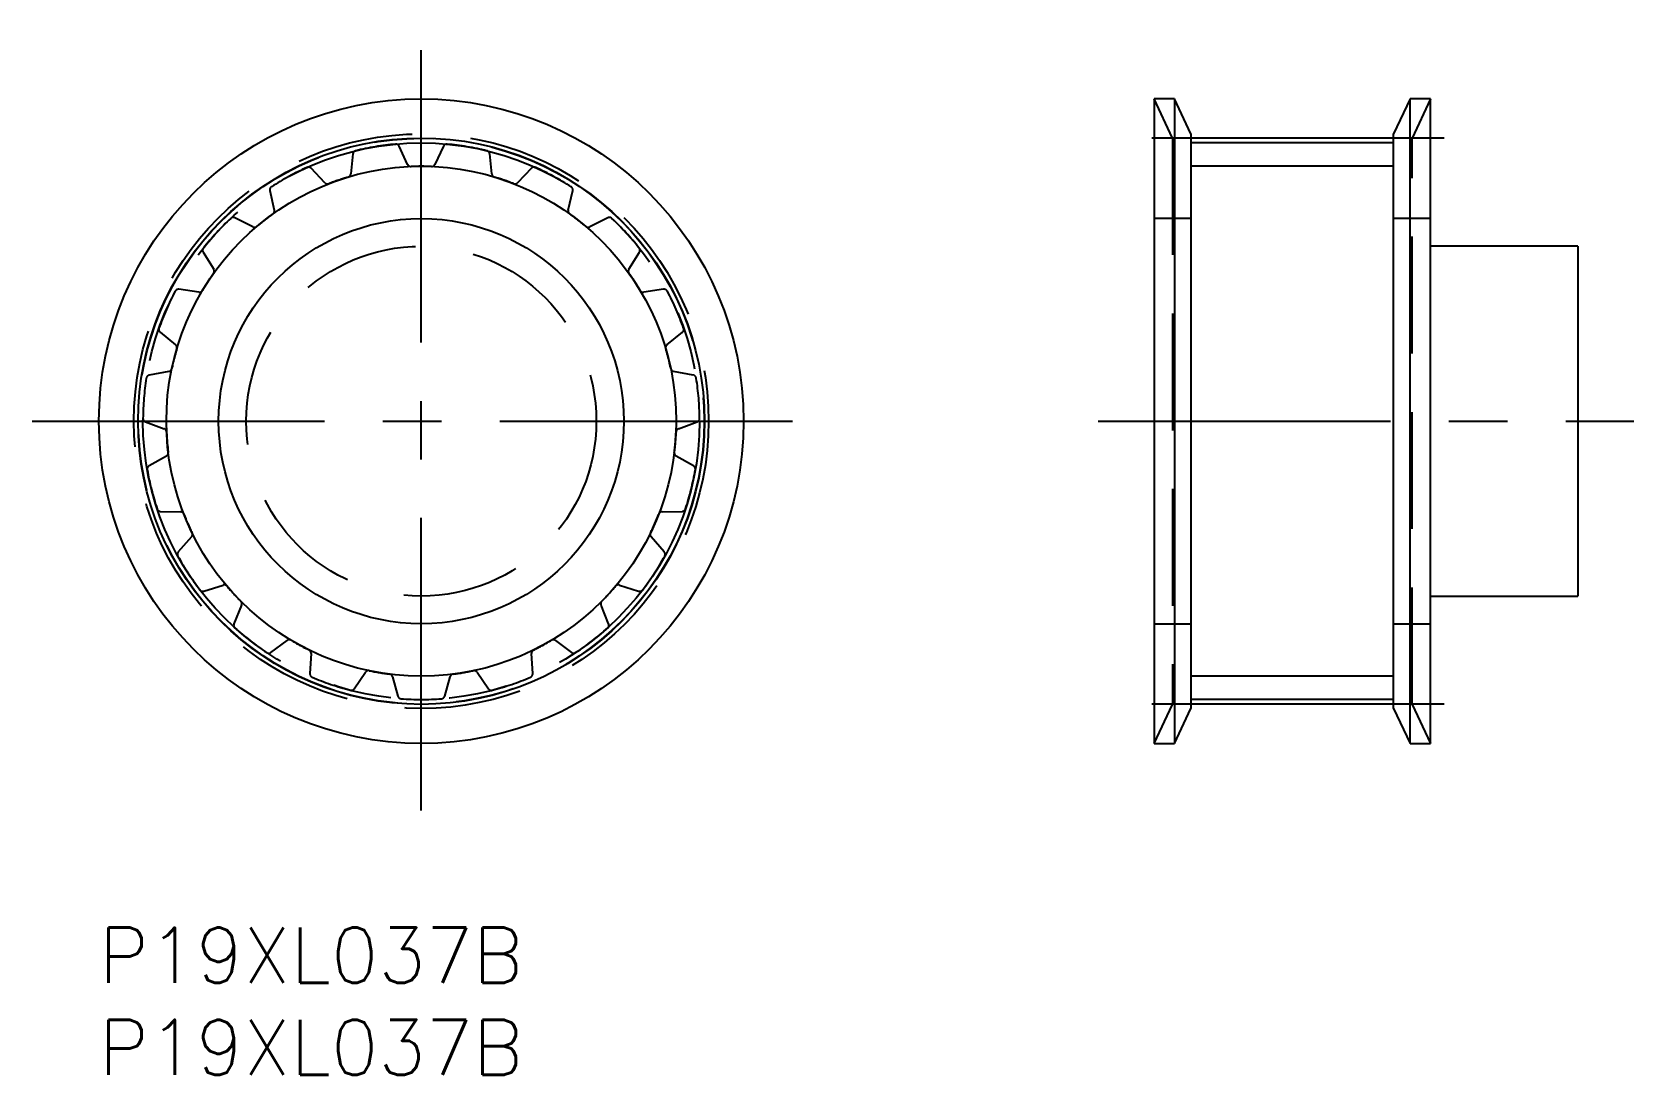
# Model space of a CAD drawing. Extents: x -3.6 to 83.3, y -8 to 48.6.
import ezdxf

# ---------------------------------------------------------------- set-up
doc = ezdxf.new("R2010")
doc.units = 0
doc.header["$LTSCALE"] = 0.5
for name, pattern in [('CENTER', [50.8, 31.75, -6.35, 6.35, -6.35]), ('DASHED', [19.05, 12.7, -6.35]), ('PHANTOM', [63.5, 31.75, -6.35, 6.35, -6.35, 6.35, -6.35])]:
    doc.linetypes.add(name, pattern=pattern)
for name, color, linetype in [('MSM_CENTER', 1, 'CENTER'), ('MSM_CONTINUOUS', 7, 'CONTINUOUS'), ('MSM_DASHED', 4, 'DASHED'), ('MSM_IMAGINARY', 6, 'PHANTOM'), ('MSM_NARROW', 5, 'CONTINUOUS'), ('MSM_PART_NUMBER', 7, 'CONTINUOUS')]:
    doc.layers.add(name, color=color, linetype=linetype)
doc.styles.get("Standard").update_dxf_attribs({"font": 'txt.shx', "height": 3, "bigfont": 'bigfont.shx'})

msp = doc.modelspace()

# ---------------------------------------------------------------- linework, layer by layer
at = {"layer": 'MSM_CENTER'}
for p, q in [((17.5, 6.369), (17.5, 48.631)), ((73.034, 42.86), (56.534, 42.86)), ((-3.631, 27.5), (38.631, 27.5)), ((54.237, 27.5), (83.332, 27.5)), ((73.034, 12.14), (56.534, 12.14))]:
    msp.add_line(p, q, dxfattribs=at)
msp.add_circle((17.5, 27.5), 15.36, dxfattribs=at)
at = {"layer": 'MSM_CONTINUOUS'}
for p, q in [((58.389, 45), (57.284, 45)), ((57.284, 45), (57.284, 10)), ((59.284, 43.1), (58.389, 45)), ((58.389, 45), (58.389, 10)), ((71.179, 45), (70.284, 43.1)), ((72.284, 45), (71.179, 45)), ((71.179, 10), (71.179, 45)), ((72.284, 10), (72.284, 45)), ((59.284, 43.1), (59.284, 11.9)), ((70.284, 11.9), (70.284, 43.1)), ((70.284, 42.61), (59.284, 42.61)), ((80.284, 37), (72.284, 37)), ((80.284, 37), (80.284, 18)), ((72.284, 18), (80.284, 18)), ((70.284, 12.39), (59.284, 12.39)), ((58.389, 10), (59.284, 11.9)), ((70.284, 11.9), (71.179, 10)), ((57.284, 10), (58.389, 10)), ((71.179, 10), (72.284, 10))]:
    msp.add_line(p, q, dxfattribs=at)
for radius in [17.5, 15.376, 11]:
    msp.add_circle((17.5, 27.5), radius, dxfattribs=at)
at = {"layer": 'MSM_DASHED'}
for p, q in [((58.284, 42.876), (57.284, 45)), ((72.284, 45), (71.284, 42.876)), ((58.284, 42.876), (58.284, 12.124)), ((71.284, 12.124), (71.284, 42.876)), ((13.788, 42.011), (13.674, 40.93)), ((16.758, 41.444), (16.299, 42.43)), ((18.701, 42.43), (18.242, 41.444)), ((21.326, 40.93), (21.212, 42.011)), ((12.271, 40.448), (11.516, 41.231)), ((23.484, 41.231), (22.729, 40.448)), ((9.278, 40.02), (9.52, 38.959)), ((25.48, 38.959), (25.722, 40.02)), ((8.35, 38.049), (7.382, 38.544)), ((27.618, 38.544), (26.65, 38.049)), ((59.284, 38.5), (57.284, 38.5)), ((72.284, 38.5), (70.284, 38.5)), ((5.658, 36.672), (6.232, 35.748)), ((28.768, 35.748), (29.342, 36.672)), ((5.421, 34.506), (4.344, 34.66)), ((30.656, 34.66), (29.579, 34.506)), ((3.321, 32.33), (4.164, 31.642)), ((30.836, 31.642), (31.679, 32.33)), ((3.8, 30.204), (2.732, 30.001)), ((32.268, 30.001), (31.2, 30.204)), ((2.522, 27.464), (3.542, 27.087)), ((31.458, 27.087), (32.478, 27.464)), ((3.665, 25.609), (2.72, 25.07)), ((32.28, 25.07), (31.335, 25.609)), ((3.345, 22.603), (4.432, 22.578)), ((30.568, 22.578), (31.655, 22.603)), ((5.028, 21.22), (4.31, 20.402)), ((30.69, 20.402), (29.972, 21.22)), ((5.702, 18.272), (6.739, 18.601)), ((28.261, 18.601), (29.298, 18.272)), ((7.743, 17.51), (7.329, 16.504)), ((27.671, 16.504), (27.257, 17.51)), ((57.284, 16.5), (59.284, 16.5)), ((70.284, 16.5), (72.284, 16.5)), ((9.337, 14.941), (10.211, 15.589)), ((11.515, 14.883), (11.45, 13.797)), ((23.55, 13.797), (23.485, 14.883)), ((24.789, 15.589), (25.663, 14.941)), ((13.858, 12.971), (14.473, 13.868)), ((15.936, 13.624), (16.227, 12.576)), ((18.773, 12.576), (19.064, 13.624)), ((20.527, 13.868), (21.142, 12.971)), ((57.284, 10), (58.284, 12.124)), ((71.284, 12.124), (72.284, 10))]:
    msp.add_line(p, q, dxfattribs=at)
for radius in [15.6, 9.5]:
    msp.add_circle((17.5, 27.5), radius, dxfattribs=at)
for centre, radius, start, end in [((13.987, 41.99), 0.2, 103.62679, 173.94737), ((17.5, 27.5), 15.11, 95.32058, 103.62679), ((16.117, 42.346), 0.2, 25, 95.32058), ((18.883, 42.346), 0.2, 84.67942, 155), ((17.5, 27.5), 15.11, 76.37321, 84.67942), ((21.013, 41.99), 0.2, 6.05263, 76.37321), ((17.5, 27.5), 15.11, 114.26795, 122.57415), ((11.372, 41.092), 0.2, 43.94737, 114.26795), ((13.475, 40.951), 0.2, 286.66025, 353.94737), ((16.94, 41.529), 0.2, 205, 272.28707), ((17.5, 27.5), 13.84, 87.71295, 92.28705), ((18.06, 41.529), 0.2, 267.71295, 335), ((21.525, 40.951), 0.2, 186.05263, 253.3397), ((23.628, 41.092), 0.2, 65.73205, 136.05263), ((17.5, 27.5), 15.11, 57.42585, 65.73205), ((9.473, 40.065), 0.2, 122.57415, 192.89474), ((12.415, 40.587), 0.2, 223.94737, 291.23445), ((17.5, 27.5), 13.84, 106.66032, 111.23442), ((17.5, 27.5), 13.84, 68.76558, 73.33968), ((22.585, 40.587), 0.2, 248.76558, 316.05263), ((25.527, 40.065), 0.2, 347.10526, 57.42585), ((17.5, 27.5), 15.11, 133.21532, 141.52152), ((7.29, 38.366), 0.2, 62.89474, 133.21532), ((17.5, 27.5), 13.84, 125.60768, 130.18179), ((9.325, 38.915), 0.2, 305.60768, 12.89474), ((25.675, 38.915), 0.2, 167.10526, 234.3923), ((17.5, 27.5), 13.84, 49.81821, 54.39232), ((27.71, 38.366), 0.2, 46.78468, 117.10526), ((17.5, 27.5), 15.11, 38.47848, 46.78468), ((8.441, 38.227), 0.2, 242.89474, 310.18182), ((26.559, 38.227), 0.2, 229.81821, 297.10526), ((5.828, 36.777), 0.2, 141.52152, 211.84211), ((29.172, 36.777), 0.2, 328.15789, 38.47848), ((6.062, 35.642), 0.2, 324.55512, 31.84211), ((28.938, 35.642), 0.2, 148.15789, 215.44493), ((17.5, 27.5), 13.84, 144.55505, 149.12916), ((17.5, 27.5), 13.84, 30.87084, 35.44495), ((17.5, 27.5), 15.11, 152.16269, 160.46889), ((4.315, 34.462), 0.2, 81.84211, 152.16269), ((5.449, 34.704), 0.2, 261.84211, 329.12918), ((29.551, 34.704), 0.2, 210.87084, 278.15789), ((30.685, 34.462), 0.2, 27.83731, 98.15789), ((17.5, 27.5), 15.11, 19.53111, 27.83731), ((3.448, 32.485), 0.2, 160.46889, 230.78947), ((31.552, 32.485), 0.2, 309.21053, 19.53111), ((17.5, 27.5), 13.84, 163.50242, 168.07653), ((4.038, 31.487), 0.2, 343.50249, 50.78947), ((30.962, 31.487), 0.2, 129.21053, 196.49756), ((17.5, 27.5), 13.84, 11.92347, 16.49758), ((17.5, 27.5), 15.11, 171.11006, 179.41626), ((2.769, 29.804), 0.2, 100.78947, 171.11006), ((3.763, 30.401), 0.2, 280.78947, 348.07655), ((31.237, 30.401), 0.2, 191.92347, 259.21053), ((32.231, 29.804), 0.2, 8.88994, 79.21053), ((17.5, 27.5), 15.11, 0.58374, 8.88994), ((2.591, 27.652), 0.2, 179.41626, 249.73684), ((3.473, 26.9), 0.2, 2.44972, 69.73684), ((31.527, 26.9), 0.2, 110.26316, 177.55019), ((32.409, 27.652), 0.2, 290.26316, 0.58374), ((17.5, 27.5), 13.84, 182.44979, 187.0239), ((17.5, 27.5), 13.84, 352.9761, 357.55021), ((3.565, 25.783), 0.2, 299.73684, 7.02392), ((31.435, 25.783), 0.2, 172.9761, 240.26316), ((2.819, 24.896), 0.2, 119.73684, 190.05742), ((17.5, 27.5), 15.11, 190.05742, 198.36363), ((17.5, 27.5), 15.11, 341.63637, 349.94258), ((32.181, 24.896), 0.2, 349.94258, 60.26316), ((3.349, 22.803), 0.2, 198.36363, 268.68421), ((31.651, 22.803), 0.2, 271.31579, 341.63637), ((4.428, 22.378), 0.2, 21.39723, 88.68421), ((17.5, 27.5), 13.84, 201.39716, 205.97126), ((17.5, 27.5), 13.84, 334.02874, 338.60284), ((30.572, 22.378), 0.2, 91.31579, 158.60282), ((4.878, 21.352), 0.2, 318.68421, 25.97129), ((30.122, 21.352), 0.2, 154.02874, 221.31579), ((4.46, 20.27), 0.2, 138.68421, 209.00479), ((17.5, 27.5), 15.11, 209.00479, 217.311), ((17.5, 27.5), 15.11, 322.689, 330.99521), ((30.54, 20.27), 0.2, 330.99521, 41.31579), ((5.641, 18.462), 0.2, 217.311, 287.63158), ((6.799, 18.411), 0.2, 40.34459, 107.63158), ((17.5, 27.5), 13.84, 220.34452, 224.91863), ((17.5, 27.5), 13.84, 315.08137, 319.65547), ((28.201, 18.411), 0.2, 72.36842, 139.65546), ((29.359, 18.462), 0.2, 252.36842, 322.689), ((7.558, 17.586), 0.2, 337.63158, 44.91865), ((27.442, 17.586), 0.2, 135.08137, 202.36842), ((7.514, 16.428), 0.2, 157.63158, 227.95216), ((17.5, 27.5), 15.11, 227.95216, 236.25837), ((17.5, 27.5), 15.11, 303.74163, 312.04784), ((27.486, 16.428), 0.2, 312.04784, 22.36842), ((9.218, 15.102), 0.2, 236.25837, 306.57895), ((10.33, 15.429), 0.2, 59.29183, 126.57895), ((17.5, 27.5), 13.84, 239.29189, 243.866), ((11.316, 14.895), 0.2, 356.57895, 63.86598), ((23.684, 14.895), 0.2, 116.13393, 183.42105), ((17.5, 27.5), 13.84, 296.134, 300.70811), ((24.67, 15.429), 0.2, 53.42105, 120.70809), ((25.782, 15.102), 0.2, 233.42105, 303.74163), ((14.638, 13.755), 0.2, 78.23919, 145.52632), ((17.5, 27.5), 13.84, 258.23926, 262.81337), ((17.5, 27.5), 13.84, 277.18663, 281.76074), ((20.362, 13.755), 0.2, 34.47368, 101.76072), ((11.65, 13.786), 0.2, 176.57895, 246.89953), ((17.5, 27.5), 15.11, 246.89953, 255.20573), ((15.744, 13.57), 0.2, 15.52632, 82.81335), ((19.256, 13.57), 0.2, 97.18656, 164.47368), ((17.5, 27.5), 15.11, 284.79427, 293.10047), ((23.35, 13.786), 0.2, 293.10047, 3.42105), ((13.693, 13.084), 0.2, 255.20573, 325.52632), ((16.42, 12.629), 0.2, 195.52632, 265.8469), ((17.5, 27.5), 15.11, 265.8469, 274.1531), ((18.58, 12.629), 0.2, 274.1531, 344.47368), ((21.307, 13.084), 0.2, 214.47368, 284.79427)]:
    msp.add_arc(centre, radius, start, end, dxfattribs=at)
at = {"layer": 'MSM_IMAGINARY'}
msp.add_circle((17.5, 27.5), 15.11, dxfattribs=at)
at = {"layer": 'MSM_NARROW'}
for p, q in [((16.815, 41.323), (16.758, 41.444)), ((18.185, 41.323), (18.242, 41.444)), ((70.284, 41.34), (59.284, 41.34)), ((70.284, 13.66), (59.284, 13.66))]:
    msp.add_line(p, q, dxfattribs=at)
msp.add_circle((17.5, 27.5), 13.84, dxfattribs=at)

# ---------------------------------------------------------------- texts
at = {"layer": 'MSM_PART_NUMBER'}
for p in [(0, -3), (0, -8)]:
    msp.add_text('P19XL037B', height=3, dxfattribs=at).set_placement(p)

doc.saveas('drawing.dxf')
